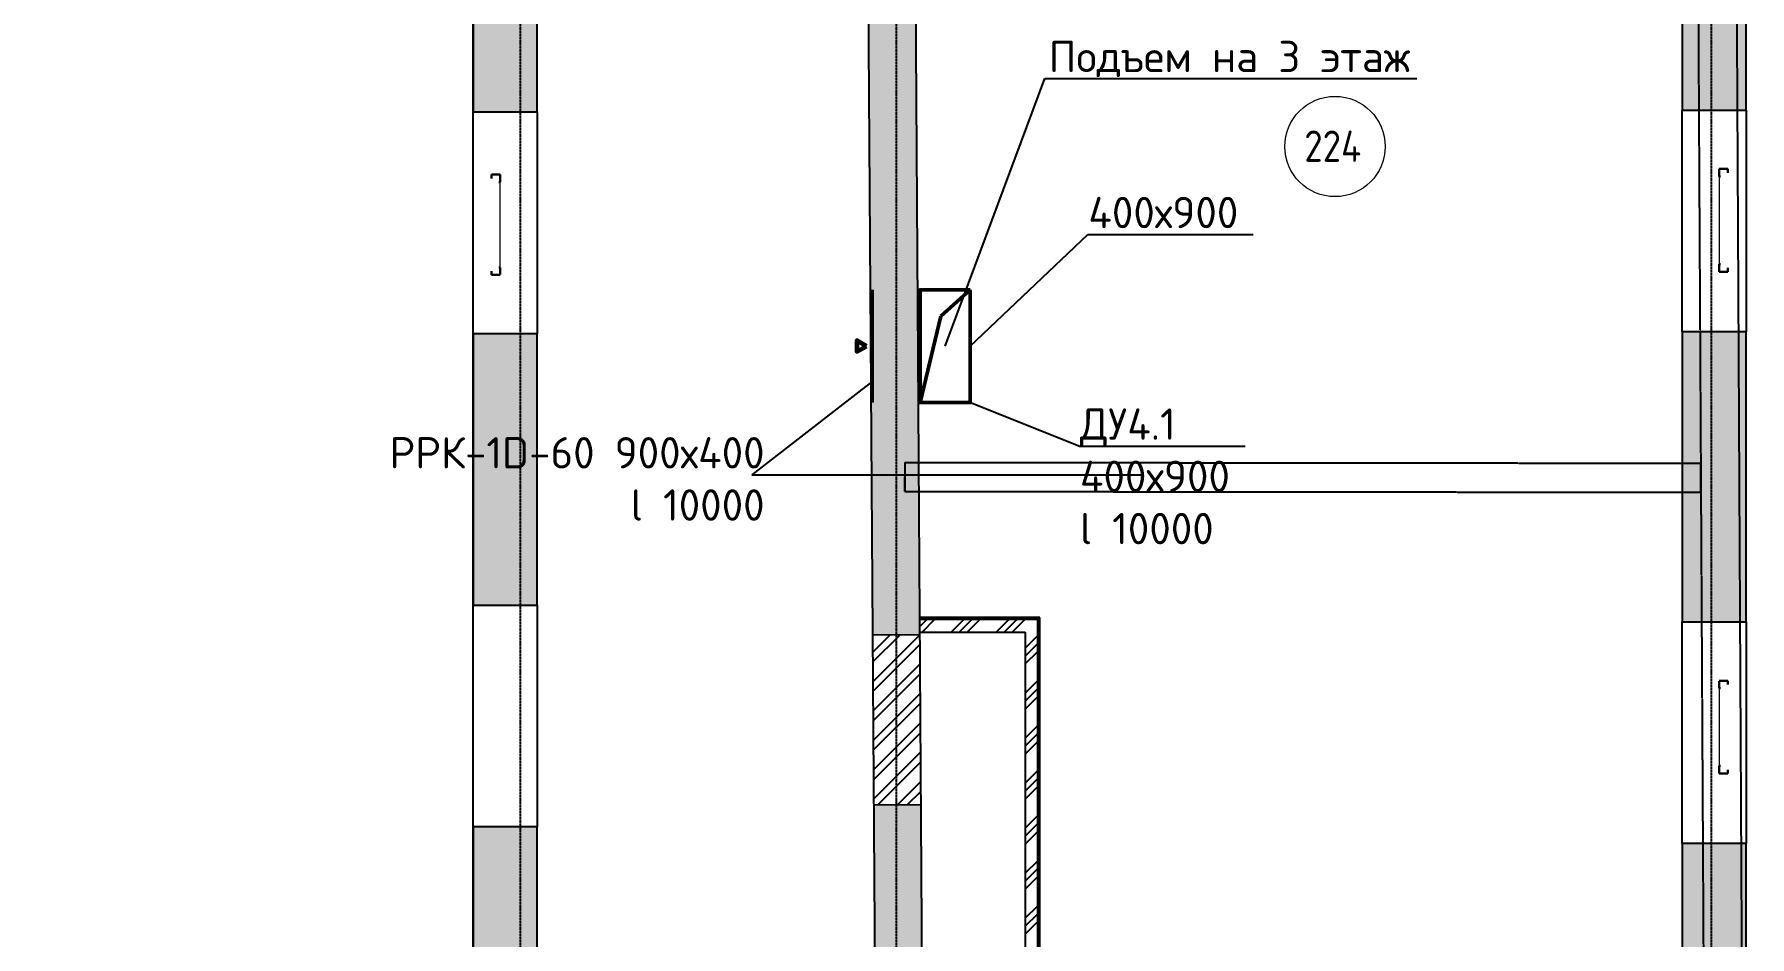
# Model space of a CAD drawing. Header units: millimetres. Extents: x -33838 to 476301, y -41806 to 120107.
# Drawn here: x 150672 to 164353, y 21407 to 28605 of the extents above; entities that cross this region are included whole.
import ezdxf
from ezdxf import colors
from ezdxf.entities.mleader import LeaderData, LeaderLine
from ezdxf.math import Vec2, Vec3

# ---------------------------------------------------------------- set-up
doc = ezdxf.new("R2010")
doc.units = ezdxf.units.MM
for name, pattern in [('ADSK_Линия сетки', [25, 20, -2.5, 0, -2.5]), ('ADSK_Сверху', [4.5, 3, -1.5]), ('ADSK_Снесено', [4.5, 3, -1.5])]:
    doc.linetypes.add(name, pattern=pattern)
for name, color, linetype, lineweight, true_color in [('_ Окна', 5, 'Continuous', 30, 0x0000ff), ('Стены внутренние', 5, 'Continuous', 18, 0x0000ff), ('Стены наружные', 1, 'ADSK_Снесено', 18, 0xff0000), ('Стены штриховка', 5, 'Continuous', 18, 0x0000ff)]:
    doc.layers.add(name, color=color, linetype=linetype, lineweight=lineweight, true_color=true_color)
for name, color, linetype, lineweight in [('Вытяжка', 5, 'Continuous', 60), ('ДУ', 5, 'Continuous', 50), ('Каркас', 7, 'Continuous', 18), ('Марки помещений', 7, 'Continuous', 20), ('Окна', 251, 'Continuous', 18), ('Перекрытие', 7, 'Continuous', 18)]:
    doc.layers.add(name, color=color, linetype=linetype, lineweight=lineweight)
doc.styles.add('GOST Common_1', font='GOST Common_0.ttf', dxfattribs={"width": 0.9, "height": 200})
doc.styles.add('ISOCPEUR', font='isocpeur.ttf', dxfattribs={"height": 250})
pattern_1 = [(45, (108139.4, 150), (-179.6051, 179.6051), []), (45, (108202.9, 150), (0, 359.2102), []), (45, (108075.9, 150), (0, 359.2102), [])]

# ---------------------------------------------------------------- blocks, each defined once
blk = doc.blocks.new('Витраж-тент со смещением вовне - 60мм 30 сдвиг-1466943-02 План 2-го этажа маркировочный')
at = {"layer": '_ Окна', "color": 161, "linetype": 'ADSK_Сверху', "true_color": 0xaaaaff}
for p, q in [((-400, 25), (-400, -45)), ((-400, 25), (-370, 25)), ((-400, -45), (-400, 25)), ((400, 25), (370, 25)), ((400, -45), (400, 25)), ((400, -45), (400, 25)), ((-340, -45), (-400, -45)), ((-340, -35), (-340, -45)), ((340, -35), (340, -45)), ((340, -45), (400, -45))]:
    blk.add_line(p, q, dxfattribs=at)
at = {"layer": 'Окна', "color": 161, "linetype": 'ADSK_Сверху', "true_color": 0xaaaaff}
blk.add_line((-340, -45), (340, -45), dxfattribs=at)
blk = doc.blocks.new('Витраж-тент со смещением вовне - 60мм 30 сдвиг-1466956-02 План 2-го этажа маркировочный')
at = {"layer": '_ Окна', "color": 161, "linetype": 'ADSK_Сверху', "true_color": 0xaaaaff}
for p, q in [((-410, 25), (-410, -45)), ((-410, 25), (-380, 25)), ((-410, -45), (-410, 25)), ((410, 25), (380, 25)), ((410, -45), (410, 25)), ((410, -45), (410, 25)), ((-350, -45), (-410, -45)), ((-350, -35), (-350, -45)), ((350, -35), (350, -45)), ((350, -45), (410, -45))]:
    blk.add_line(p, q, dxfattribs=at)
at = {"layer": 'Окна', "color": 161, "linetype": 'ADSK_Сверху', "true_color": 0xaaaaff}
blk.add_line((-350, -45), (350, -45), dxfattribs=at)
blk = doc.blocks.new('Витраж-тент со смещением вовне - 60мм 30 сдвиг-1466950-02 План 2-го этажа маркировочный')
at = {"layer": '_ Окна', "color": 161, "linetype": 'ADSK_Сверху', "true_color": 0xaaaaff}
for p, q in [((-370, 25), (-370, -45)), ((-370, 25), (-340, 25)), ((-370, -45), (-370, 25)), ((370, 25), (340, 25)), ((370, -45), (370, 25)), ((370, -45), (370, 25)), ((-310, -45), (-370, -45)), ((-310, -35), (-310, -45)), ((310, -35), (310, -45)), ((310, -45), (370, -45))]:
    blk.add_line(p, q, dxfattribs=at)
at = {"layer": 'Окна', "color": 161, "linetype": 'ADSK_Сверху', "true_color": 0xaaaaff}
blk.add_line((-310, -45), (310, -45), dxfattribs=at)
blk = doc.blocks.new('ADSK_Марка_Помещение_ОдноЗначение - Номер-247393-02 План 2-го этажа маркировочный')
at = {"layer": 'Марки помещений'}
blk.add_circle((0, 0), 4, dxfattribs=at)
blk = doc.blocks.new('*U2698')
for p, q in [((0, 450), (0, -450)), ((0, 0), (0, 50))]:
    blk.add_line(p, q)
at = {"layer": 'Вытяжка'}
blk.add_lwpolyline([(45, 0), (122, -44), (122, 44)], close=True, dxfattribs=at)

msp = doc.modelspace()

# ---------------------------------------------------------------- hatches: boundary and pattern name
at = {"layer": 'Стены внутренние', "lineweight": 25, "true_color": 0x636466}
h = msp.add_hatch(color=251, dxfattribs=at)
h.paths.add_polyline_path([(157754.99944, 21041.65544), (157745.77645, 22458.5732), (157365.7845, 22456.09975), (157374.97997, 21043.41004), (157701.0769, 21041.90441)])
h.paths.add_polyline_path([(157356.94638, 23813.88948), (157736.93833, 23816.36293), (157693.23924, 30529.80002), (157313.24729, 30527.32657), (157327.16061, 28389.84103)])
h.paths.add_polyline_path([(157303.48371, 32027.2948), (157683.47566, 32029.76824), (157650.93622, 37028.76192), (157270.90015, 37033.06631), (157300.27485, 32520.26714)])
h = msp.add_hatch(dxfattribs=at)
h.set_pattern_fill('FP_2', color=251, style=0, pattern_type=2)
h.set_pattern_definition([(45, (108139.4, 150), (-117.8655, 117.8655), []), (45, (108217.98, 150), (-117.8655, 117.8655), [])])
h.paths.add_polyline_path([(157365.7845, 22456.09975), (157745.77645, 22458.5732), (157736.93833, 23816.36293), (157356.94638, 23813.88948), (157363.96853, 22735.08546)])
h = msp.add_hatch(dxfattribs=at)
h.set_pattern_fill('FP_1', color=251, style=0, pattern_type=2)
h.set_pattern_definition(pattern_1)
h.paths.add_polyline_path([(157736.80479, 23836.87837), (158675.61549, 23836.87837), (158675.61549, 23936.87837), (157736.15387, 23936.87837)])
h = msp.add_hatch(dxfattribs=at)
h.set_pattern_fill('FP_1', color=251, style=0, pattern_type=2)
h.set_pattern_definition(pattern_1)
h.paths.add_polyline_path([(158675.61549, 21037.40484), (158675.61549, 23836.87837), (158575.61549, 23836.87837), (158575.61549, 21037.86655)])
at = {"layer": 'Стены наружные', "linetype": 'Continuous', "lineweight": 25, "true_color": 0x636466}
h = msp.add_hatch(color=251, dxfattribs=at)
h.paths.add_polyline_path([(164324.85615, 21011.32158), (164324.85615, 22148.70542), (163814.85615, 22148.70542), (163814.85615, 21013.67631), (163982.97386, 21012.90009)])
h.paths.add_polyline_path([(164324.85615, 23918.70542), (164324.85615, 26230.6845), (163814.85615, 26230.6845), (163814.85615, 23918.70542), (163931.94611, 23918.70542)])
h.paths.add_polyline_path([(163931.94611, 28000.6845), (164324.85615, 28000.6845), (164324.85615, 30454.65619), (163814.85615, 30454.65619), (163814.85615, 28000.6845), (163880.77922, 28000.6845)])
h.paths.add_polyline_path([(163877.96983, 32224.65619), (164324.85615, 32224.65619), (164324.85615, 34754.33614), (163814.85615, 34754.33614), (163814.85615, 32224.65619), (163859.27558, 32224.65619)])
h.paths.add_polyline_path([(163847.5845, 36524.33614), (164324.85615, 36524.33614), (164324.85615, 43909.20652), (163814.85615, 43909.20652), (163814.85615, 36524.33614), (163838.31516, 36524.33614)])
h = msp.add_hatch(color=251, dxfattribs=at)
h.paths.add_polyline_path([(154172.61168, 21084.05859), (154682.61168, 21084.05859), (154682.61168, 22282.06367), (154172.61168, 22282.06367), (154172.61168, 21104.22184)])
h.paths.add_polyline_path([(154172.61168, 24052.06367), (154682.61168, 24052.06367), (154682.61168, 26215.56893), (154172.61168, 26215.56893), (154172.61168, 25996.81269)])
h.paths.add_polyline_path([(154172.61168, 27985.56893), (154682.61168, 27985.56893), (154682.61168, 30235.94267), (154172.61168, 30235.94267), (154172.61168, 29258.53991)])
h.paths.add_polyline_path([(154595.97503, 32005.94267), (154682.61168, 32005.94267), (154682.61168, 34237.83372), (154172.61168, 34237.83372), (154172.61168, 32005.94267)])
h.paths.add_polyline_path([(154172.61168, 36007.83372), (154682.61168, 36007.83372), (154682.61168, 43399.20652), (154172.61168, 43399.20652), (154172.61168, 37412.85799)])

# ---------------------------------------------------------------- linework, layer by layer
at = {"linetype": 'ADSK_Линия сетки', "lineweight": 25}
for p, q in [((154549.30993, -3863.55169), (154549.30993, 44684.78674)), ((157549.30993, -3863.55169), (157549.30993, 44684.78674)), ((164049.30993, -3863.55169), (164049.30993, 44684.78674))]:
    msp.add_line(p, q, dxfattribs=at)
at = {"color": 251, "lineweight": 25, "true_color": 0x636466}
msp.add_lwpolyline([(154172.61168, 21084.05859), (154172.61168, 43909.20652), (164172.01721, 43909.20652), (164353.34879, 8682.30207), (158072.80028, 8682.30207), (158072.80028, 300.23165), (150176.33128, 300.23165), (150176.33128, 2256.78828), (139375.37313, 2336.47811), (139475.79504, 2335.73719), (139475.79504, -2582.56685), (127112.04326, -2582.56685), (127112.04326, 2336.47811), (116412.39698, 2336.47811), (116412.39698, 422.0206), (108429.89827, 456.78828), (108429.89827, 8679.25245)], dxfattribs=at)
at = {"layer": 'ДУ'}
for p, q in [((158137.31924, 26567.43034), (157902.04183, 26356.77771)), ((157902.04183, 26356.77771), (157737.31924, 25667.43034))]:
    msp.add_line(p, q, dxfattribs=at)
msp.add_lwpolyline([(158137.31924, 26567.43034), (158137.31924, 25667.43034), (157737.31924, 25667.43034), (157737.31924, 26567.43034)], close=True, dxfattribs=at)
at = {"layer": 'Каркас', "color": 251, "linetype": 'ADSK_Сверху', "lineweight": 25, "true_color": 0x636466}
for p, q in [((157614.40344, 25189.78918), (157614.17883, 24957.98928)), ((157614.40344, 25189.78918), (163963.51589, 25183.63693)), ((163963.29128, 24951.83704), (163963.51589, 25183.63693)), ((163963.51589, 25183.63693), (163963.40359, 25067.73699)), ((157614.17883, 24957.98928), (157614.29113, 25073.88923)), ((157614.17883, 24957.98928), (163963.29128, 24951.83704))]:
    msp.add_line(p, q, dxfattribs=at)
at = {"layer": 'Перекрытие', "color": 251, "linetype": 'ADSK_Сверху', "lineweight": 25, "true_color": 0x636466}
msp.add_line((163919.90975, 33076.01412), (163984.86284, 21116.56494), dxfattribs=at)
at = {"layer": 'Стены внутренние', "color": 251, "lineweight": 25, "true_color": 0x636466}
for p, q in [((157313.24729, 30527.32657), (157374.97997, 21043.41004)), ((157754.99944, 21041.65544), (157693.23924, 30529.80002)), ((158690.61549, 23951.87837), (157736.05623, 23951.87837)), ((158690.61549, 21037.33558), (158690.61549, 23951.87837)), ((157356.94638, 23813.88948), (157736.93833, 23816.36293)), ((157736.80479, 23836.87837), (158575.61549, 23836.87837)), ((158575.61549, 23836.87837), (158575.61549, 21037.86655)), ((157745.77645, 22458.5732), (157365.7845, 22456.09975))]:
    msp.add_line(p, q, dxfattribs=at)
at = {"layer": 'Стены наружные', "color": 251, "linetype": 'Continuous', "lineweight": 25, "true_color": 0x636466}
for p, q in [((163814.85615, 30454.65619), (163814.85615, 28000.6845)), ((164324.85615, 28000.6845), (164324.85615, 30454.65619)), ((154172.61168, 30235.94267), (154172.61168, 27985.56893)), ((154682.61168, 27985.56893), (154682.61168, 30235.94267)), ((154172.61168, 27985.56893), (154682.61168, 27985.56893)), ((154172.61168, 26215.56893), (154172.61168, 27985.56893)), ((154682.61168, 27985.56893), (154682.61168, 26215.56893)), ((163814.85615, 28000.6845), (164324.85615, 28000.6845)), ((163814.85615, 26230.6845), (163814.85615, 28000.6845)), ((164324.85615, 28000.6845), (164324.85615, 26230.6845)), ((154172.61168, 26215.56893), (154172.61168, 24052.06367)), ((154682.61168, 26215.56893), (154172.61168, 26215.56893)), ((154682.61168, 24052.06367), (154682.61168, 26215.56893)), ((164324.85615, 26230.6845), (163814.85615, 26230.6845)), ((163814.85615, 26230.6845), (163814.85615, 23918.70542)), ((164324.85615, 23918.70542), (164324.85615, 26230.6845)), ((154172.61168, 24052.06367), (154682.61168, 24052.06367)), ((154172.61168, 22282.06367), (154172.61168, 24052.06367)), ((154682.61168, 24052.06367), (154682.61168, 22282.06367)), ((163814.85615, 23918.70542), (164324.85615, 23918.70542)), ((163814.85615, 22148.70542), (163814.85615, 23918.70542)), ((164324.85615, 23918.70542), (164324.85615, 22148.70542)), ((154172.61168, 22282.06367), (154172.61168, 21084.05859)), ((154682.61168, 22282.06367), (154172.61168, 22282.06367)), ((154682.61168, 20574.05859), (154682.61168, 22282.06367)), ((164324.85615, 22148.70542), (163814.85615, 22148.70542)), ((163814.85615, 22148.70542), (163814.85615, 21013.67631)), ((164324.85615, 21011.32158), (164324.85615, 22148.70542))]:
    msp.add_line(p, q, dxfattribs=at)
at = {"layer": 'Стены штриховка', "color": 251, "lineweight": 25, "true_color": 0x636466}
for p, q in [((158681.61549, 23942.87837), (157736.11481, 23942.87837)), ((158681.61549, 21037.37714), (158681.61549, 23942.87837)), ((158675.61549, 23936.87837), (157736.15387, 23936.87837)), ((158675.61549, 21037.40484), (158675.61549, 23936.87837))]:
    msp.add_line(p, q, dxfattribs=at)

# ---------------------------------------------------------------- block references
at = {"layer": '_ Окна', "color": 251, "linetype": 'ADSK_Сверху', "lineweight": 25, "true_color": 0x636466}
for name, p, rotation in [('Витраж-тент со смещением вовне - 60мм 30 сдвиг-1466956-02 План 2-го этажа маркировочный', (164154.85615, 27120.6845), 269.9999999999992), ('Витраж-тент со смещением вовне - 60мм 30 сдвиг-1466943-02 План 2-го этажа маркировочный', (154342.61168, 27085.56893), 89.9999999999992), ('Витраж-тент со смещением вовне - 60мм 30 сдвиг-1466950-02 План 2-го этажа маркировочный', (164154.85615, 23078.70542), 269.9999999999992)]:
    msp.add_blockref(name, p, dxfattribs=dict(at, rotation=rotation))
at = {"layer": 'ДУ', "rotation": 180}
msp.add_blockref('*U2698', (157354.21849, 26117.43034), dxfattribs=at)
at = {"layer": 'Марки помещений', "color": 251, "lineweight": 25, "true_color": 0x636466, "xscale": 99.99999999999993, "yscale": 99.99999999999993, "zscale": 99.99999999999993}
msp.add_blockref('ADSK_Марка_Помещение_ОдноЗначение - Номер-247393-02 План 2-го этажа маркировочный', (161045.8202, 27709.58001), dxfattribs=at)

# ---------------------------------------------------------------- texts
at = {"layer": 'Марки помещений', "color": 251, "lineweight": 25, "true_color": 0x636466, "insert": (160801.01294, 27837.30508), "char_height": 250, "width": 606.07575, "attachment_point": 1, "style": 'GOST Common_1'}
msp.add_mtext('224', dxfattribs=at)

# ---------------------------------------------------------------- leaders
at = {"ltscale": 10}
ml = msp.add_multileader_mtext('Standard', dxfattribs=at)
ml.set_content('Подъем на 3 этаж', color=256, style='ISOCPEUR')
ml.set_leader_properties()
ml.build(insert=Vec2(0, 0))
ml.multileader.update_dxf_attribs({"text_left_attachment_type": 6, "text_right_attachment_type": 6, "dogleg_length": 0.36, "arrow_head_size": 0.18})
ctx = ml.context
ctx.base_point, ctx.char_height, ctx.arrow_head_size, ctx.landing_gap_size, ctx.plane_origin = Vec3(158731.65804, 28252.63276), 250, 0.18, 0.09, Vec3(157937.31924, 26117.43034)
ctx.left_attachment, ctx.right_attachment, ctx.text_align_type = 6, 6, 2
notes = []
notes.append((ctx, [(0, (1, 1, 0), (158731.29804, 28252.63276), (1, 0), 0.36, [(0, [(157937.31924, 26117.43034)], 0, [])])]))
ctx.mtext.insert, ctx.mtext.alignment, ctx.mtext.flow_direction = Vec3(161644.24804, 28552.63276), 3, 5
ml = msp.add_multileader_mtext('Standard', dxfattribs=at)
ml.set_content('400х900', color=256, style='ISOCPEUR')
ml.set_leader_properties()
ml.build(insert=Vec2(0, 0))
ml.multileader.update_dxf_attribs({"text_left_attachment_type": 6, "text_right_attachment_type": 6, "dogleg_length": 0.36, "arrow_head_size": 0.18})
ctx = ml.context
ctx.base_point, ctx.char_height, ctx.arrow_head_size, ctx.landing_gap_size, ctx.plane_origin = Vec3(159074.89177, 27008.07786), 250, 0.18, 0.09, Vec3(160578.87064, 25593.72734)
ctx.left_attachment, ctx.right_attachment, ctx.text_align_type = 6, 6, 2
notes.append((ctx, [(0, (1, 1, 0), (159074.53177, 27008.07786), (1, 0), 0.36, [(0, [(158137.31924, 26117.43034)], 0, [])])]))
ctx.mtext.insert, ctx.mtext.alignment, ctx.mtext.flow_direction = Vec3(160274.98177, 27308.07786), 3, 5
ml = msp.add_multileader_mtext('Standard', dxfattribs=at)
ml.set_content('РРК-1D-60 900х400\\Pl 10000', color=256, style='ISOCPEUR')
ml.set_leader_properties()
ml.build(insert=Vec2(0, 0))
ml.multileader.update_dxf_attribs({"text_left_attachment_type": 6, "text_right_attachment_type": 6, "dogleg_length": 0.36, "arrow_head_size": 0.18})
ctx = ml.context
ctx.base_point, ctx.char_height, ctx.arrow_head_size, ctx.landing_gap_size, ctx.plane_origin = Vec3(153521.70137, 25091.7318), 250, 0.18, 0.09, Vec3(157674.33537, 25811.63944)
ctx.left_attachment, ctx.right_attachment, ctx.text_align_type = 6, 6, 2
notes.append((ctx, [(0, (1, 1, 0), (156394.40046, 25091.7318), (-1, 0), 0.36, [(0, [(157355.88975, 25835.67716)], 0, [])])]))
ctx.mtext.insert, ctx.mtext.alignment, ctx.mtext.flow_direction = Vec3(156496.79137, 25391.7318), 3, 5
ml = msp.add_multileader_mtext('Standard', dxfattribs=at)
ml.set_content('ДУ4.1\\P400х900\\Pl 10000', color=256, style='ISOCPEUR')
ml.set_leader_properties()
ml.build(insert=Vec2(0, 0))
ml.multileader.update_dxf_attribs({"text_left_attachment_type": 6, "text_right_attachment_type": 6, "dogleg_length": 0.36, "arrow_head_size": 0.18})
ctx = ml.context
ctx.base_point, ctx.char_height, ctx.arrow_head_size, ctx.landing_gap_size, ctx.plane_origin = Vec3(159011.26989, 25320.41531), 250, 0.18, 0.09, Vec3(160148.64079, 24846.00338)
ctx.left_attachment, ctx.right_attachment = 6, 6
notes.append((ctx, [(1, (1, 1, 0), (159010.90989, 25320.41531), (1, 0), 0.36, [(0, [(158137.31924, 25667.43034)], 0, [])])]))
ctx.mtext.insert, ctx.mtext.flow_direction = Vec3(159011.35989, 25620.41531), 5
for ctx, leaders in notes:
    for number, flags, end, landing, length, lines in leaders:
        leader = LeaderData()
        leader.index, (leader.has_last_leader_line, leader.has_dogleg_vector, leader.attachment_direction) = number, flags
        leader.last_leader_point, leader.dogleg_vector, leader.dogleg_length = Vec3(end), Vec3(landing), length
        for number, points, colour, breaks in lines:
            line = LeaderLine()
            line.index, line.vertices, line.color, line.breaks = number, Vec3.list(points), colors.encode_raw_color(colour), breaks
            leader.lines.append(line)
        ctx.leaders.append(leader)

doc.saveas('drawing.dxf')
